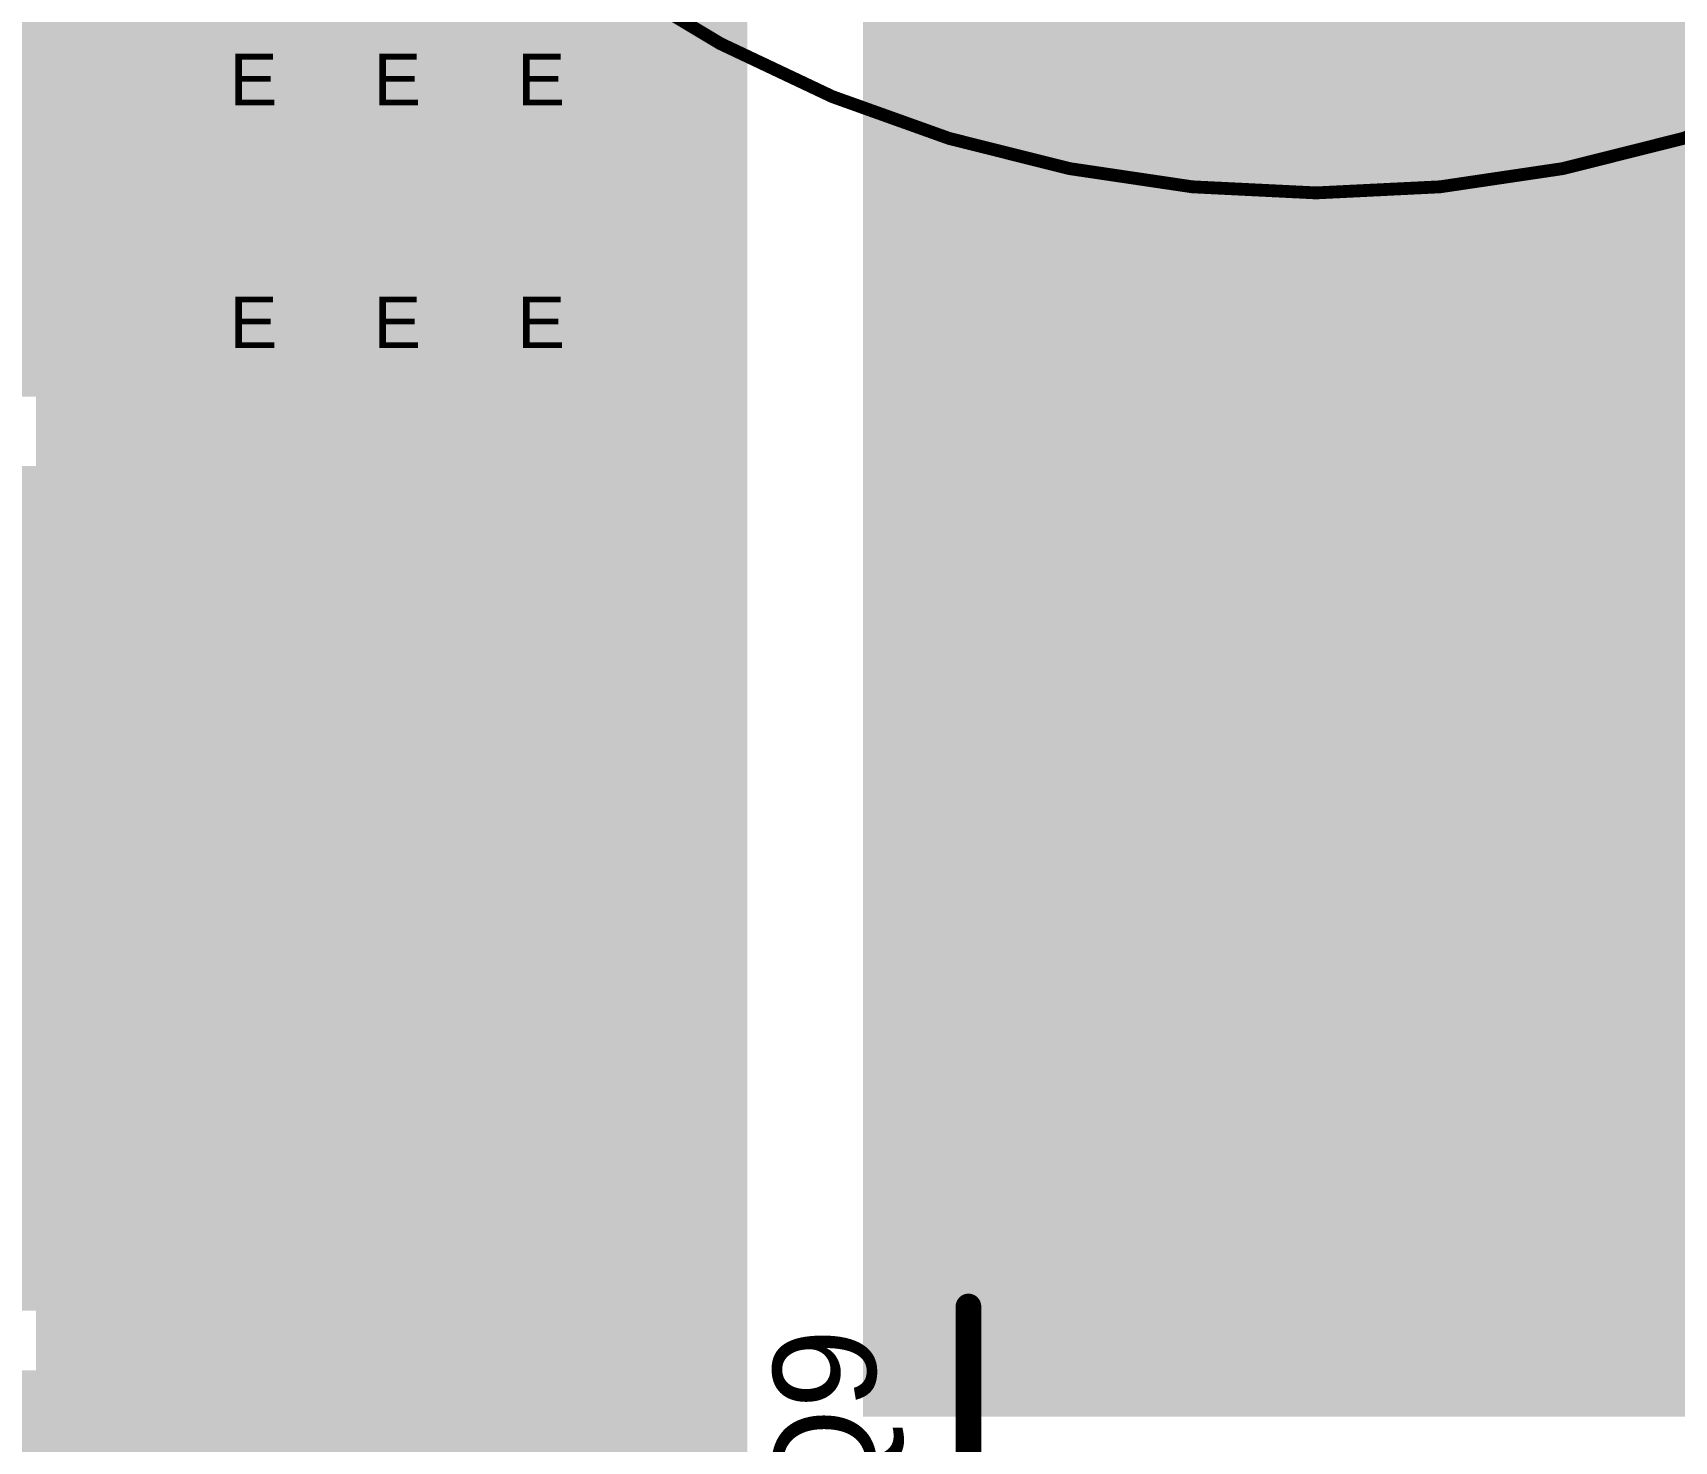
# Model space of a CAD drawing. Header units: inches. Extents: x 68 to 568, y 3 to 460.
# Drawn here: x 185.59 to 201.83, y 44.28 to 58.21 of the extents above; entities that cross this region are included whole.
import ezdxf

# ---------------------------------------------------------------- set-up
doc = ezdxf.new("R2010")
doc.units = ezdxf.units.IN
for name, color, linetype in [('Bottom Layer', 5, 'Continuous'), ('Bottom Solder', 6, 'Continuous'), ('Drill Drawing', 1, 'Continuous'), ('Layer 1', 16, 'Continuous'), ('Layer 2', 76, 'Continuous'), ('Top Layer', 1, 'Continuous'), ('Top Overlay', 2, 'Continuous'), ('Top Paste', 8, 'Continuous'), ('Top Solder', 216, 'Continuous'), ('Via Holes', 16, 'Continuous')]:
    doc.layers.add(name, color=color, linetype=linetype)
doc.styles.add('Arial', font='', dxfattribs={"height": 0.2})
doc.styles.get('Arial').set_extended_font_data('Arial')

# ---------------------------------------------------------------- blocks, each defined once
blk = doc.blocks.new('KN151M45025_30A_49')
at = {"layer": 'Top Overlay'}
for points in [[(12.42, 0, 0.127, 0.127, 1), (-12.58, 0, 0.127, 0.127, 1)], [(12.388, 0, 0.0635, 0.0635, 1), (12.452, 0, 0.0635, 0.0635, 1)]]:
    blk.add_lwpolyline(points, format="xyseb", close=True, dxfattribs=at)
blk = doc.blocks.new('TO_263_65')
at = {"layer": 'Top Layer'}
for points in [[(-5.715, 9.78), (5.715, 9.78), (5.715, 0.89), (-5.715, 0.89)], [(-3.58, -3.43), (-1.5, -3.43), (-1.5, -7.24), (-3.58, -7.24)], [(1.5, -3.43), (3.58, -3.43), (3.58, -7.24), (1.5, -7.24)]]:
    blk.add_hatch(color=1, dxfattribs=at).paths.add_polyline_path(points)
at = {"layer": 'Top Paste'}
for points in [[(-5.715, 9.78), (5.715, 9.78), (5.715, 0.89), (-5.715, 0.89)], [(-3.58, -3.43), (-1.5, -3.43), (-1.5, -7.24), (-3.58, -7.24)], [(1.5, -3.43), (3.58, -3.43), (3.58, -7.24), (1.5, -7.24)]]:
    blk.add_hatch(color=8, dxfattribs=at).paths.add_polyline_path(points)
at = {"layer": 'Top Solder'}
for points in [[(-5.817, 9.882), (5.817, 9.882), (5.817, 0.788), (-5.817, 0.788)], [(-3.682, -3.328), (-1.398, -3.328), (-1.398, -7.342), (-3.682, -7.342)], [(1.398, -3.328), (3.682, -3.328), (3.682, -7.342), (1.398, -7.342)]]:
    blk.add_hatch(color=216, dxfattribs=at).paths.add_polyline_path(points)
at = {"layer": 'Top Overlay'}
for points in [[(-5.207, -1.626, 0.254, 0.254, 0), (-5.207, 0.508, 0.254, 0.254, 0)], [(5.105, -1.626, 0.254, 0.254, 0), (5.105, 0.508, 0.254, 0.254, 0)], [(-5.207, -1.626, 0.254, 0.254, 0), (5.105, -1.626, 0.254, 0.254, 0)], [(-3.962, -5.461, 0.254, 0.254, 0), (-3.962, -5.207, 0.254, 0.254, 0)], [(-3.962, -5.207, 0.254, 0.254, 0), (-3.835, -5.334, 0.254, 0.254, 0)], [(-3.962, -5.461, 0.254, 0.254, 0), (-3.835, -5.334, 0.254, 0.254, 0)]]:
    blk.add_lwpolyline(points, format="xyseb", dxfattribs=at)
for points in [[(-5.27, 0.508, 0.127, 0.127, 1), (-5.144, 0.508, 0.127, 0.127, 1)], [(5.042, 0.508, 0.127, 0.127, 1), (5.169, 0.508, 0.127, 0.127, 1)], [(-5.27, -1.626, 0.127, 0.127, 1), (-5.144, -1.626, 0.127, 0.127, 1)], [(-5.27, -1.626, 0.127, 0.127, 1), (-5.144, -1.626, 0.127, 0.127, 1)], [(5.042, -1.626, 0.127, 0.127, 1), (5.169, -1.626, 0.127, 0.127, 1)], [(5.042, -1.626, 0.127, 0.127, 1), (5.169, -1.626, 0.127, 0.127, 1)], [(-4.026, -5.207, 0.127, 0.127, 1), (-3.899, -5.207, 0.127, 0.127, 1)], [(-4.026, -5.207, 0.127, 0.127, 1), (-3.899, -5.207, 0.127, 0.127, 1)], [(-4.026, -5.461, 0.127, 0.127, 1), (-3.899, -5.461, 0.127, 0.127, 1)], [(-4.026, -5.461, 0.127, 0.127, 1), (-3.899, -5.461, 0.127, 0.127, 1)], [(-3.899, -5.334, 0.127, 0.127, 1), (-3.772, -5.334, 0.127, 0.127, 1)], [(-3.899, -5.334, 0.127, 0.127, 1), (-3.772, -5.334, 0.127, 0.127, 1)]]:
    blk.add_lwpolyline(points, format="xyseb", close=True, dxfattribs=at)

msp = doc.modelspace()

# ---------------------------------------------------------------- hatches: boundary and pattern name
at = {"layer": 'Bottom Layer'}
for points in [[(185.623, 44.526), (192.659, 44.526), (192.659, 84.886), (185.623, 84.886)], [(188.214, 20.205), (192.659, 20.205), (192.659, 71.78), (188.214, 71.78)], [(193.802, 44.526), (213.335, 44.526), (213.335, 70.84), (193.802, 70.84)]]:
    msp.add_hatch(color=5, dxfattribs=at).paths.add_polyline_path(points)
h = msp.add_hatch(color=5, dxfattribs=at)
edge = h.paths.add_edge_path()
edge.add_arc((187.757, 57.797), 0.3, 0, 360)
h = msp.add_hatch(color=5, dxfattribs=at)
edge = h.paths.add_edge_path()
edge.add_arc((189.179, 57.797), 0.3, 0, 360)
h = msp.add_hatch(color=5, dxfattribs=at)
edge = h.paths.add_edge_path()
edge.add_arc((190.602, 57.797), 0.3, 0, 360)
h = msp.add_hatch(color=5, dxfattribs=at)
edge = h.paths.add_edge_path()
edge.add_arc((187.757, 55.397), 0.3, 0, 360)
h = msp.add_hatch(color=5, dxfattribs=at)
edge = h.paths.add_edge_path()
edge.add_arc((189.179, 55.397), 0.3, 0, 360)
h = msp.add_hatch(color=5, dxfattribs=at)
edge = h.paths.add_edge_path()
edge.add_arc((190.602, 55.397), 0.3, 0, 360)
at = {"layer": 'Bottom Solder'}
h = msp.add_hatch(color=6, dxfattribs=at)
edge = h.paths.add_edge_path()
edge.add_arc((187.757, 57.797), 0.402, 0, 360)
h = msp.add_hatch(color=6, dxfattribs=at)
edge = h.paths.add_edge_path()
edge.add_arc((189.179, 57.797), 0.402, 0, 360)
h = msp.add_hatch(color=6, dxfattribs=at)
edge = h.paths.add_edge_path()
edge.add_arc((190.602, 57.797), 0.402, 0, 360)
h = msp.add_hatch(color=6, dxfattribs=at)
edge = h.paths.add_edge_path()
edge.add_arc((187.757, 55.397), 0.402, 0, 360)
h = msp.add_hatch(color=6, dxfattribs=at)
edge = h.paths.add_edge_path()
edge.add_arc((189.179, 55.397), 0.402, 0, 360)
h = msp.add_hatch(color=6, dxfattribs=at)
edge = h.paths.add_edge_path()
edge.add_arc((190.602, 55.397), 0.402, 0, 360)
at = {"layer": 'Layer 1'}
h = msp.add_hatch(color=16, dxfattribs=at)
edge = h.paths.add_edge_path()
edge.add_arc((187.757, 57.797), 0.3, 0, 360)
h = msp.add_hatch(color=16, dxfattribs=at)
edge = h.paths.add_edge_path()
edge.add_arc((189.179, 57.797), 0.3, 0, 360)
h = msp.add_hatch(color=16, dxfattribs=at)
edge = h.paths.add_edge_path()
edge.add_arc((190.602, 57.797), 0.3, 0, 360)
h = msp.add_hatch(color=16, dxfattribs=at)
edge = h.paths.add_edge_path()
edge.add_arc((187.757, 55.397), 0.3, 0, 360)
h = msp.add_hatch(color=16, dxfattribs=at)
edge = h.paths.add_edge_path()
edge.add_arc((189.179, 55.397), 0.3, 0, 360)
h = msp.add_hatch(color=16, dxfattribs=at)
edge = h.paths.add_edge_path()
edge.add_arc((190.602, 55.397), 0.3, 0, 360)
at = {"layer": 'Layer 2'}
h = msp.add_hatch(color=76, dxfattribs=at)
edge = h.paths.add_edge_path()
edge.add_arc((187.757, 57.797), 0.3, 0, 360)
h = msp.add_hatch(color=76, dxfattribs=at)
edge = h.paths.add_edge_path()
edge.add_arc((189.179, 57.797), 0.3, 0, 360)
h = msp.add_hatch(color=76, dxfattribs=at)
edge = h.paths.add_edge_path()
edge.add_arc((190.602, 57.797), 0.3, 0, 360)
h = msp.add_hatch(color=76, dxfattribs=at)
edge = h.paths.add_edge_path()
edge.add_arc((187.757, 55.397), 0.3, 0, 360)
h = msp.add_hatch(color=76, dxfattribs=at)
edge = h.paths.add_edge_path()
edge.add_arc((189.179, 55.397), 0.3, 0, 360)
h = msp.add_hatch(color=76, dxfattribs=at)
edge = h.paths.add_edge_path()
edge.add_arc((190.602, 55.397), 0.3, 0, 360)
at = {"layer": 'Top Layer'}
for points in [[(219.202, 71.399), (192.659, 71.399), (192.659, 54.61), (167.259, 54.61), (167.259, 59.232), (170.586, 59.232), (170.586, 70.027), (183.439, 70.027), (183.439, 82.473), (183.439, 82.474), (219.202, 82.474)], [(194.337, 44.627), (205.767, 44.627), (205.767, 70.078), (194.337, 70.078)], [(194.337, 44.627), (212.344, 44.627), (212.344, 56.819), (194.337, 56.819)], [(178.285, 49.072), (192.659, 49.072), (192.659, 53.924), (178.285, 53.924)], [(181.575, 45.574), (192.659, 45.574), (192.659, 53.924), (181.575, 53.924)], [(180.983, 44.983), (192.659, 44.983), (192.659, 28.719), (180.408, 28.719), (179.833, 28.144), (179.833, 24.53), (178.283, 24.53), (178.283, 28.131), (177.183, 29.231), (177.183, 41.308), (175.539, 42.951), (175.539, 48.564), (180.983, 48.564)]]:
    msp.add_hatch(color=1, dxfattribs=at).paths.add_polyline_path(points)
h = msp.add_hatch(color=1, dxfattribs=at)
edge = h.paths.add_edge_path()
edge.add_arc((187.757, 57.797), 0.3, 0, 360)
h = msp.add_hatch(color=1, dxfattribs=at)
edge = h.paths.add_edge_path()
edge.add_arc((189.179, 57.797), 0.3, 0, 360)
h = msp.add_hatch(color=1, dxfattribs=at)
edge = h.paths.add_edge_path()
edge.add_arc((190.602, 57.797), 0.3, 0, 360)
h = msp.add_hatch(color=1, dxfattribs=at)
edge = h.paths.add_edge_path()
edge.add_arc((187.757, 55.397), 0.3, 0, 360)
h = msp.add_hatch(color=1, dxfattribs=at)
edge = h.paths.add_edge_path()
edge.add_arc((189.179, 55.397), 0.3, 0, 360)
h = msp.add_hatch(color=1, dxfattribs=at)
edge = h.paths.add_edge_path()
edge.add_arc((190.602, 55.397), 0.3, 0, 360)
at = {"layer": 'Top Solder'}
h = msp.add_hatch(color=216, dxfattribs=at)
edge = h.paths.add_edge_path()
edge.add_arc((187.757, 57.797), 0.402, 0, 360)
h = msp.add_hatch(color=216, dxfattribs=at)
edge = h.paths.add_edge_path()
edge.add_arc((189.179, 57.797), 0.402, 0, 360)
h = msp.add_hatch(color=216, dxfattribs=at)
edge = h.paths.add_edge_path()
edge.add_arc((190.602, 57.797), 0.402, 0, 360)
h = msp.add_hatch(color=216, dxfattribs=at)
edge = h.paths.add_edge_path()
edge.add_arc((187.757, 55.397), 0.402, 0, 360)
h = msp.add_hatch(color=216, dxfattribs=at)
edge = h.paths.add_edge_path()
edge.add_arc((189.179, 55.397), 0.402, 0, 360)
h = msp.add_hatch(color=216, dxfattribs=at)
edge = h.paths.add_edge_path()
edge.add_arc((190.602, 55.397), 0.402, 0, 360)
at = {"layer": 'Via Holes'}
h = msp.add_hatch(color=7, dxfattribs=at)
edge = h.paths.add_edge_path()
edge.add_arc((187.757, 57.797), 0.15, 0, 360)
h = msp.add_hatch(color=7, dxfattribs=at)
edge = h.paths.add_edge_path()
edge.add_arc((189.179, 57.797), 0.15, 0, 360)
h = msp.add_hatch(color=7, dxfattribs=at)
edge = h.paths.add_edge_path()
edge.add_arc((190.602, 57.797), 0.15, 0, 360)
h = msp.add_hatch(color=7, dxfattribs=at)
edge = h.paths.add_edge_path()
edge.add_arc((187.757, 55.397), 0.15, 0, 360)
h = msp.add_hatch(color=7, dxfattribs=at)
edge = h.paths.add_edge_path()
edge.add_arc((189.179, 55.397), 0.15, 0, 360)
h = msp.add_hatch(color=7, dxfattribs=at)
edge = h.paths.add_edge_path()
edge.add_arc((190.602, 55.397), 0.15, 0, 360)

# ---------------------------------------------------------------- block references
at = {"rotation": 270}
msp.add_blockref('KN151M45025_30A_49', (198.284, 69.045), dxfattribs=at)
msp.add_blockref('TO_263_65', (200.052, 45.108))

# ---------------------------------------------------------------- texts
at = {"layer": 'Drill Drawing', "style": 'Arial'}
for p in [(187.537, 57.492), (188.959, 57.492), (190.382, 57.492), (187.537, 55.092), (188.959, 55.092), (190.382, 55.092)]:
    msp.add_text('E', height=0.508, dxfattribs=at).set_placement(p)
at = {"layer": 'Top Overlay', "style": 'Arial'}
msp.add_text('Q9', height=1.016, rotation=90, dxfattribs=at).set_placement((193.929, 43.502))

doc.saveas('drawing.dxf')
